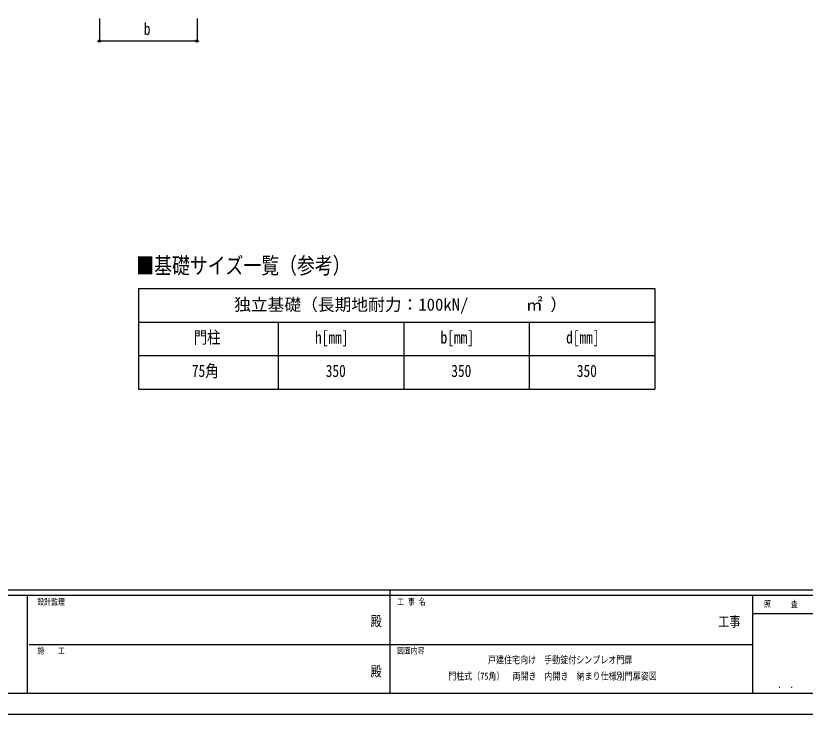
# Model space of a CAD drawing. Units: millimetres, scale not verified. Extents: x -4205 to 4205, y -2970 to 2970.
# Drawn here: x -1345 to 1484, y -2970 to -468 of the extents above; entities that cross this region are included whole.
import ezdxf
from ezdxf.enums import TextEntityAlignment as Align

# ---------------------------------------------------------------- set-up
doc = ezdxf.new("R2010")
doc.units = ezdxf.units.MM
doc.header["$LTSCALE"] = 10
doc.header["$PDMODE"] = 32
doc.header["$PDSIZE"] = 5
for name, color, linetype in [('0-2_USER1', 3, 'Continuous'), ('0-6_YKK_D', 6, 'Continuous'), ('0-7_YKK_ZWAK', 7, 'Continuous')]:
    doc.layers.add(name, color=color, linetype=linetype)
doc.styles.add('ＭＳ ゴシック', font='')
doc.styles.get('ＭＳ ゴシック').set_extended_font_data('MS Gothic')

msp = doc.modelspace()

# ---------------------------------------------------------------- linework, layer by layer
at = {"layer": '0-2_USER1'}
for p, q in [((-904.98, -1445), (945.02, -1445)), ((-904.98, -1445), (-904.98, -1805)), ((945.02, -1445), (945.02, -1805)), ((-904.98, -1565), (945.02, -1565)), ((-404.98, -1565), (-404.98, -1805)), ((45.02, -1565), (45.02, -1805)), ((495.02, -1565), (495.02, -1805)), ((-904.98, -1685), (945.02, -1685)), ((-904.98, -1805), (945.02, -1805))]:
    msp.add_line(p, q, dxfattribs=at)
at = {"layer": '0-6_YKK_D'}
for p, q in [((-1045.48, -477.67), (-1045.48, -558.67)), ((-695.48, -477.67), (-695.48, -558.67)), ((-1045.48, -557.67), (-695.48, -557.67))]:
    msp.add_line(p, q, dxfattribs=at)
for centre in [(-1045.48, -557.67), (-695.48, -557.67)]:
    msp.add_circle(centre, 4.25, dxfattribs=at)
at = {"layer": '0-7_YKK_ZWAK'}
for p, q in [((3895.02, -2525), (-3904.98, -2525)), ((-1304.98, -2545), (-3904.98, -2545)), ((-1304.98, -2545), (-1304.98, -2895)), ((-4.98, -2545), (-1304.98, -2545)), ((-4.98, -2525), (-4.98, -2895)), ((1295.02, -2545), (-4.98, -2545)), ((1985.02, -2610), (1295.02, -2610)), ((-1297.48, -2720), (-4.98, -2720)), ((-4.98, -2720), (1295.02, -2720)), ((-3904.98, -2895), (-1304.98, -2895)), ((-1304.98, -2895), (-4.98, -2895)), ((-4.98, -2895), (1295.02, -2895)), ((1295.02, -2895), (1985.02, -2895))]:
    msp.add_line(p, q, dxfattribs=at)
msp.add_lwpolyline([(-4205, -2970), (4205, -2970), (4205, 2970), (-4205, 2970)], close=True, dxfattribs=at)
msp.add_lwpolyline([(1985.02, -2545), (1295.02, -2545), (1295.02, -2895)], dxfattribs=at)
msp.add_point((-4.98, -2895), dxfattribs=at)

# ---------------------------------------------------------------- texts
at = {"layer": '0-2_USER1', "style": 'ＭＳ ゴシック', "width": 0.8}
for s, height, p in [('■基礎サイズ一覧（参考）', 58.65, (-913.51, -1409.42)), ('門柱', 43.99, (-707.78, -1655)), ('h[mm]', 43.99, (-272.78, -1655)), ('b[mm]', 43.99, (177.22, -1655)), ('d[mm]', 43.99, (627.22, -1655)), ('75角', 43.99, (-714.18, -1775)), ('350', 43.99, (-234.38, -1775)), ('350', 43.99, (215.62, -1775)), ('350', 43.99, (665.62, -1775)), ('戸建住宅向け\u3000手動錠付シンプレオ門扉', 25.66, (347.29, -2795.83)), ('門柱式（75角）\u3000両開き\u3000内開き\u3000納まり仕様別門扉姿図', 25.66, (204.49, -2854.17))]:
    msp.add_text(s, height=height, dxfattribs=at).set_placement(p, align=Align.BOTTOM_LEFT)
at = {"layer": '0-2_USER1', "style": 'ＭＳ ゴシック'}
for s, p in [('独立基礎（長期地耐力：100kN/', (-562.55, -1537.52)), ('㎡', (483.34, -1537.52)), ('）', (570.61, -1537.52))]:
    msp.add_text(s, height=43.99, dxfattribs=at).set_placement(p, align=Align.BOTTOM_LEFT)
at = {"layer": '0-6_YKK_D', "style": 'ＭＳ ゴシック', "width": 0.8}
msp.add_text('b', height=43.99, dxfattribs=at).set_placement((-886.48, -549.67), align=Align.BOTTOM_LEFT)
at = {"layer": '0-7_YKK_ZWAK', "style": 'ＭＳ ゴシック', "width": 0.8}
for s, height, p in [('設計監理', 21.99, (-1268.31, -2585)), ('工 事 名', 21.99, (21.27, -2585)), ('照     査', 21.99, (1336.42, -2592.5)), ('殿', 36.66, (-73.67, -2665.83)), ('工事', 36.66, (1172.33, -2667.46)), ('施\u3000\u3000工', 21.99, (-1268.31, -2760)), ('図面内容', 21.99, (21.27, -2760)), ('殿', 36.66, (-73.67, -2845.83)), ('． ．', 25.92, (1385, -2884.35))]:
    msp.add_text(s, height=height, dxfattribs=at).set_placement(p, align=Align.BOTTOM_LEFT)

doc.saveas('drawing.dxf')
